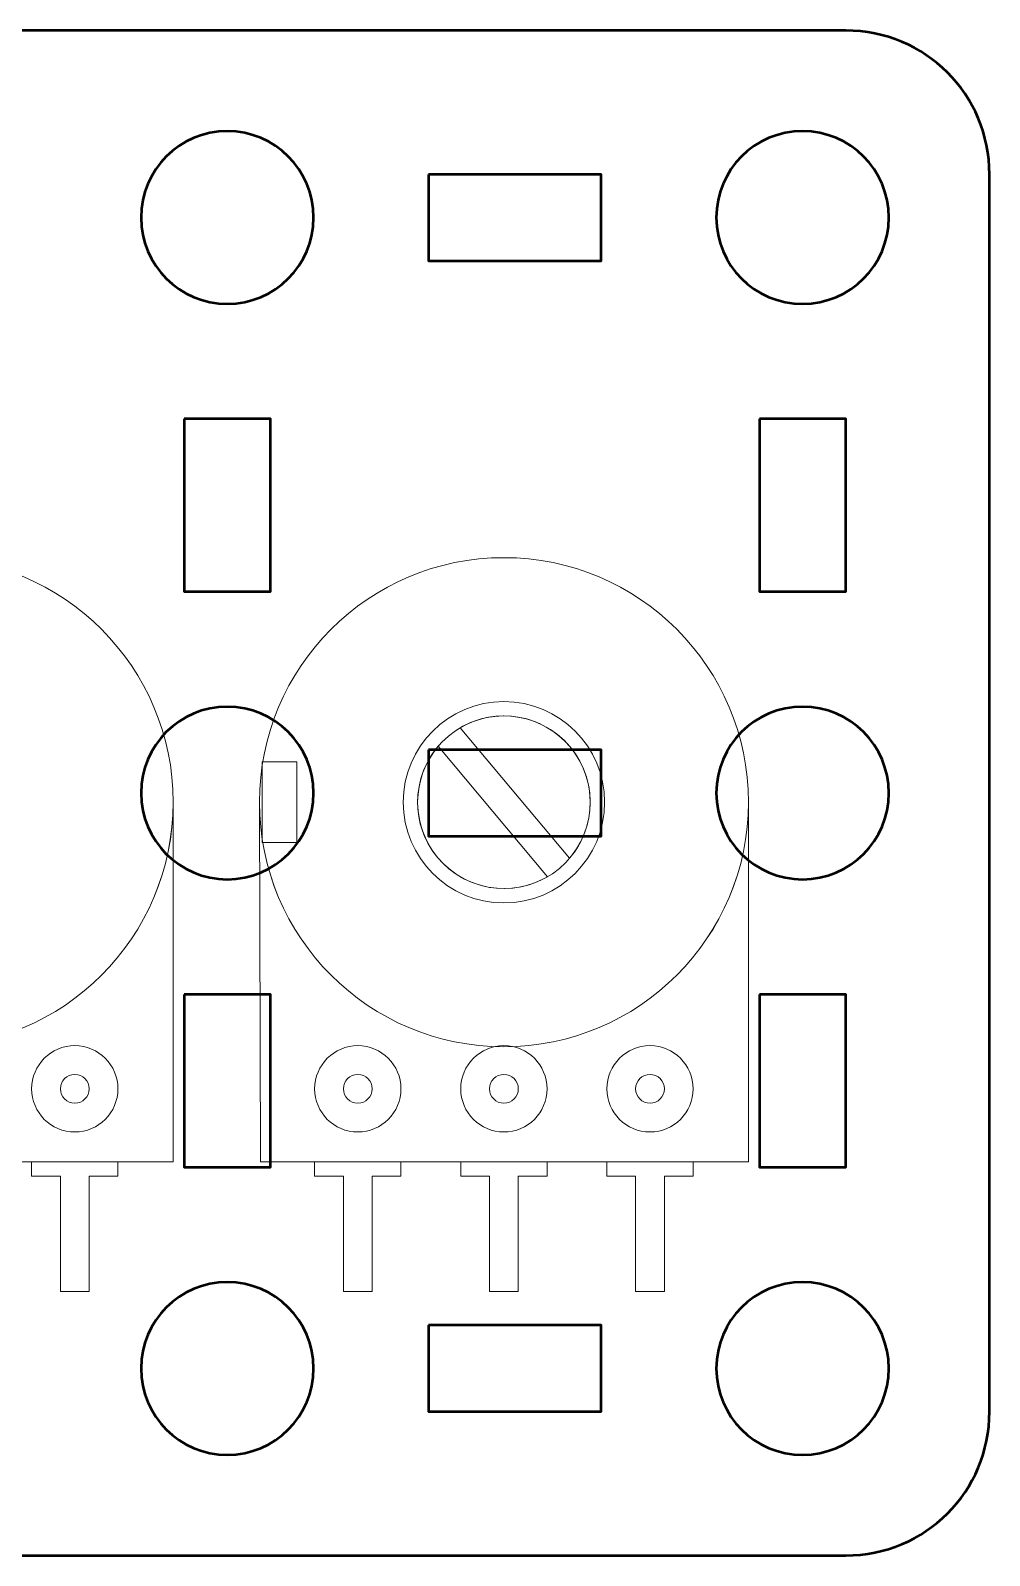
# Model space of a CAD drawing. Header units: centimetres. Extents: x -64.7 to 31.2, y -38.5 to 7.
# Drawn here: x -10.18 to -6.85, y -3.5 to 1.8 of the extents above; entities that cross this region are included whole.
import ezdxf

# ---------------------------------------------------------------- set-up
doc = ezdxf.new("R2010")
doc.units = ezdxf.units.CM
doc.header["$MEASUREMENT"] = 0
doc.layers.add('Layer 1', color=7, linetype='Continuous')

msp = doc.modelspace()

# ---------------------------------------------------------------- linework, layer by layer
at = {"layer": 'Layer 1', "color": 250, "lineweight": 20}
msp.add_lwpolyline([(-9.37831, -1.02213), (-9.25831, -1.02213), (-9.25831, -0.74213), (-9.37831, -0.74213), (-9.37831, -1.02213)], close=True, dxfattribs=at)
at = {"layer": 'Layer 1', "color": 142, "lineweight": 20}
for centre, major_axis in [((-10.5383, -0.88213), (0, 0.85)), ((-8.5383, -0.88213), (0, 0.85)), ((-8.5383, -0.88213), (0, 0.35))]:
    msp.add_ellipse(centre, major_axis=major_axis, ratio=1, dxfattribs=at)
at = {"layer": 'Layer 1', "color": 250, "lineweight": 20}
msp.add_ellipse((-8.53831, -0.88213), major_axis=(0, 0.35), ratio=1, dxfattribs=at)
at = {"layer": 'Layer 1', "lineweight": 53}
for points, knots in [([(-13.64992, 1.80002), (-13.64992, 1.80002), (-7.34995, 1.80002), (-7.34995, 1.80002), (-7.34995, 1.80002), (-7.07298, 1.80002), (-6.84999, 1.57693), (-6.84999, 1.29993), (-6.84999, 1.29993), (-6.84999, 1.29993), (-6.84999, -2.99993), (-6.84999, -2.99993), (-6.84999, -2.99993), (-6.84999, -3.27707), (-7.07298, -3.50003), (-7.34995, -3.50003), (-7.34995, -3.50003), (-7.34995, -3.50003), (-13.64992, -3.50003), (-13.64992, -3.50003), (-13.64992, -3.50003), (-13.92692, -3.50003), (-14.15001, -3.27707), (-14.15001, -2.99993), (-14.15001, -2.99993), (-14.15001, -2.99993), (-14.15001, 1.29993), (-14.15001, 1.29993), (-14.15001, 1.29993), (-14.15001, 1.57693), (-13.92692, 1.80002), (-13.64992, 1.80002)], [0, 0, 0, 0, 0.125, 0.125, 0.125, 0.125, 0.25, 0.25, 0.25, 0.25, 0.375, 0.375, 0.375, 0.375, 0.5, 0.5, 0.5, 0.5, 0.625, 0.625, 0.625, 0.625, 0.75, 0.75, 0.75, 0.75, 0.875, 0.875, 0.875, 0.875, 1, 1, 1, 1]), ([(-9.19999, 1.14999), (-9.19999, 0.98422), (-9.33432, 0.84999), (-9.49999, 0.84999), (-9.49999, 0.84999), (-9.66562, 0.84999), (-9.79999, 0.98422), (-9.79999, 1.14999), (-9.79999, 1.14999), (-9.79999, 1.31566), (-9.66562, 1.45), (-9.49999, 1.45), (-9.49999, 1.45), (-9.33432, 1.45), (-9.19999, 1.31566), (-9.19999, 1.14999)], [0, 0, 0, 0, 0.25, 0.25, 0.25, 0.25, 0.5, 0.5, 0.5, 0.5, 0.75, 0.75, 0.75, 0.75, 1, 1, 1, 1]), ([(-7.20002, 1.14999), (-7.20002, 0.98422), (-7.33425, 0.84999), (-7.50002, 0.84999), (-7.50002, 0.84999), (-7.66569, 0.84999), (-7.80002, 0.98422), (-7.80002, 1.14999), (-7.80002, 1.14999), (-7.80002, 1.31566), (-7.66569, 1.45), (-7.50002, 1.45), (-7.50002, 1.45), (-7.33425, 1.45), (-7.20002, 1.31566), (-7.20002, 1.14999)], [0, 0, 0, 0, 0.25, 0.25, 0.25, 0.25, 0.5, 0.5, 0.5, 0.5, 0.75, 0.75, 0.75, 0.75, 1, 1, 1, 1]), ([(-8.79994, 1.29993), (-8.79994, 1.29993), (-8.19993, 1.29993), (-8.19993, 1.29993), (-8.19993, 1.29993), (-8.19993, 1.29993), (-8.19993, 0.99992), (-8.19993, 0.99992), (-8.19993, 0.99992), (-8.19993, 0.99992), (-8.79994, 0.99992), (-8.79994, 0.99992), (-8.79994, 0.99992), (-8.79994, 0.99992), (-8.79994, 1.29993), (-8.79994, 1.29993)], [0, 0, 0, 0, 0.25, 0.25, 0.25, 0.25, 0.5, 0.5, 0.5, 0.5, 0.75, 0.75, 0.75, 0.75, 1, 1, 1, 1]), ([(-9.65006, 0.44998), (-9.65006, 0.44998), (-9.35006, 0.44998), (-9.35006, 0.44998), (-9.35006, 0.44998), (-9.35006, 0.44998), (-9.35006, -0.15003), (-9.35006, -0.15003), (-9.35006, -0.15003), (-9.35006, -0.15003), (-9.65006, -0.15003), (-9.65006, -0.15003), (-9.65006, -0.15003), (-9.65006, -0.15003), (-9.65006, 0.44998), (-9.65006, 0.44998)], [0, 0, 0, 0, 0.25, 0.25, 0.25, 0.25, 0.5, 0.5, 0.5, 0.5, 0.75, 0.75, 0.75, 0.75, 1, 1, 1, 1]), ([(-7.64995, 0.44998), (-7.64995, 0.44998), (-7.34995, 0.44998), (-7.34995, 0.44998), (-7.34995, 0.44998), (-7.34995, 0.44998), (-7.34995, -0.15003), (-7.34995, -0.15003), (-7.34995, -0.15003), (-7.34995, -0.15003), (-7.64995, -0.15003), (-7.64995, -0.15003), (-7.64995, -0.15003), (-7.64995, -0.15003), (-7.64995, 0.44998), (-7.64995, 0.44998)], [0, 0, 0, 0, 0.25, 0.25, 0.25, 0.25, 0.5, 0.5, 0.5, 0.5, 0.75, 0.75, 0.75, 0.75, 1, 1, 1, 1]), ([(-9.19999, -0.85008), (-9.19999, -1.01571), (-9.33432, -1.15008), (-9.49999, -1.15008), (-9.49999, -1.15008), (-9.66562, -1.15008), (-9.79999, -1.01571), (-9.79999, -0.85008), (-9.79999, -0.85008), (-9.79999, -0.68431), (-9.66562, -0.55008), (-9.49999, -0.55008), (-9.49999, -0.55008), (-9.33432, -0.55008), (-9.19999, -0.68431), (-9.19999, -0.85008)], [0, 0, 0, 0, 0.25, 0.25, 0.25, 0.25, 0.5, 0.5, 0.5, 0.5, 0.75, 0.75, 0.75, 0.75, 1, 1, 1, 1]), ([(-7.20002, -0.85008), (-7.20002, -1.01571), (-7.33425, -1.15008), (-7.50002, -1.15008), (-7.50002, -1.15008), (-7.66569, -1.15008), (-7.80002, -1.01571), (-7.80002, -0.85008), (-7.80002, -0.85008), (-7.80002, -0.68431), (-7.66569, -0.55008), (-7.50002, -0.55008), (-7.50002, -0.55008), (-7.33425, -0.55008), (-7.20002, -0.68431), (-7.20002, -0.85008)], [0, 0, 0, 0, 0.25, 0.25, 0.25, 0.25, 0.5, 0.5, 0.5, 0.5, 0.75, 0.75, 0.75, 0.75, 1, 1, 1, 1]), ([(-8.79994, -0.70001), (-8.79994, -0.70001), (-8.19993, -0.70001), (-8.19993, -0.70001), (-8.19993, -0.70001), (-8.19993, -0.70001), (-8.19993, -1.00001), (-8.19993, -1.00001), (-8.19993, -1.00001), (-8.19993, -1.00001), (-8.79994, -1.00001), (-8.79994, -1.00001), (-8.79994, -1.00001), (-8.79994, -1.00001), (-8.79994, -0.70001), (-8.79994, -0.70001)], [0, 0, 0, 0, 0.25, 0.25, 0.25, 0.25, 0.5, 0.5, 0.5, 0.5, 0.75, 0.75, 0.75, 0.75, 1, 1, 1, 1]), ([(-9.65006, -1.54999), (-9.65006, -1.54999), (-9.35006, -1.54999), (-9.35006, -1.54999), (-9.35006, -1.54999), (-9.35006, -1.54999), (-9.35006, -2.14998), (-9.35006, -2.14998), (-9.35006, -2.14998), (-9.35006, -2.14998), (-9.65006, -2.14998), (-9.65006, -2.14998), (-9.65006, -2.14998), (-9.65006, -2.14998), (-9.65006, -1.54999), (-9.65006, -1.54999)], [0, 0, 0, 0, 0.25, 0.25, 0.25, 0.25, 0.5, 0.5, 0.5, 0.5, 0.75, 0.75, 0.75, 0.75, 1, 1, 1, 1]), ([(-7.64995, -1.54999), (-7.64995, -1.54999), (-7.34995, -1.54999), (-7.34995, -1.54999), (-7.34995, -1.54999), (-7.34995, -1.54999), (-7.34995, -2.14998), (-7.34995, -2.14998), (-7.34995, -2.14998), (-7.34995, -2.14998), (-7.64995, -2.14998), (-7.64995, -2.14998), (-7.64995, -2.14998), (-7.64995, -2.14998), (-7.64995, -1.54999), (-7.64995, -1.54999)], [0, 0, 0, 0, 0.25, 0.25, 0.25, 0.25, 0.5, 0.5, 0.5, 0.5, 0.75, 0.75, 0.75, 0.75, 1, 1, 1, 1]), ([(-9.19999, -2.85), (-9.19999, -3.01567), (-9.33432, -3.15), (-9.49999, -3.15), (-9.49999, -3.15), (-9.66562, -3.15), (-9.79999, -3.01567), (-9.79999, -2.85), (-9.79999, -2.85), (-9.79999, -2.68437), (-9.66562, -2.55), (-9.49999, -2.55), (-9.49999, -2.55), (-9.33432, -2.55), (-9.19999, -2.68437), (-9.19999, -2.85)], [0, 0, 0, 0, 0.25, 0.25, 0.25, 0.25, 0.5, 0.5, 0.5, 0.5, 0.75, 0.75, 0.75, 0.75, 1, 1, 1, 1]), ([(-7.20002, -2.85), (-7.20002, -3.01567), (-7.33425, -3.15), (-7.50002, -3.15), (-7.50002, -3.15), (-7.66569, -3.15), (-7.80002, -3.01567), (-7.80002, -2.85), (-7.80002, -2.85), (-7.80002, -2.68437), (-7.66569, -2.55), (-7.50002, -2.55), (-7.50002, -2.55), (-7.33425, -2.55), (-7.20002, -2.68437), (-7.20002, -2.85)], [0, 0, 0, 0, 0.25, 0.25, 0.25, 0.25, 0.5, 0.5, 0.5, 0.5, 0.75, 0.75, 0.75, 0.75, 1, 1, 1, 1]), ([(-8.79994, -2.69993), (-8.79994, -2.69993), (-8.19993, -2.69993), (-8.19993, -2.69993), (-8.19993, -2.69993), (-8.19993, -2.69993), (-8.19993, -2.99993), (-8.19993, -2.99993), (-8.19993, -2.99993), (-8.19993, -2.99993), (-8.79994, -2.99993), (-8.79994, -2.99993), (-8.79994, -2.99993), (-8.79994, -2.99993), (-8.79994, -2.69993), (-8.79994, -2.69993)], [0, 0, 0, 0, 0.25, 0.25, 0.25, 0.25, 0.5, 0.5, 0.5, 0.5, 0.75, 0.75, 0.75, 0.75, 1, 1, 1, 1])]:
    msp.add_open_spline(points, degree=3, knots=knots, dxfattribs=at)
at = {"layer": 'Layer 1', "color": 142, "lineweight": 20}
for points, knots in [([(-8.73113, -0.65232), (-8.60423, -0.54583), (-8.41497, -0.56239), (-8.30849, -0.68929), (-8.30849, -0.68929), (-8.202, -0.8162), (-8.21856, -1.00546), (-8.34546, -1.11194), (-8.34546, -1.11194), (-8.47236, -1.21843), (-8.66163, -1.20187), (-8.76811, -1.07497), (-8.76811, -1.07497), (-8.8746, -0.94807), (-8.85804, -0.7588), (-8.73113, -0.65232)], [0, 0, 0, 0, 0.25, 0.25, 0.25, 0.25, 0.5, 0.5, 0.5, 0.5, 0.75, 0.75, 0.75, 0.75, 1, 1, 1, 1]), ([(-8.69016, -0.62338), (-8.56618, -0.55043), (-8.40402, -0.57544), (-8.30848, -0.68929), (-8.30848, -0.68929), (-8.21295, -0.80315), (-8.21647, -0.96718), (-8.30985, -1.07662), (-8.30985, -1.07662), (-8.30985, -1.07662), (-8.69016, -0.62338), (-8.69016, -0.62338)], [0, 0, 0, 0, 0.3333333, 0.3333333, 0.3333333, 0.3333333, 0.6666667, 0.6666667, 0.6666667, 0.6666667, 1, 1, 1, 1]), ([(-8.38646, -1.14089), (-8.51044, -1.21383), (-8.67258, -1.18882), (-8.76811, -1.07497), (-8.76811, -1.07497), (-8.86364, -0.96112), (-8.86012, -0.7971), (-8.76676, -0.68766), (-8.76676, -0.68766), (-8.76676, -0.68766), (-8.38646, -1.14089), (-8.38646, -1.14089)], [0, 0, 0, 0, 0.3333333, 0.3333333, 0.3333333, 0.3333333, 0.6666667, 0.6666667, 0.6666667, 0.6666667, 1, 1, 1, 1]), ([(-9.6883, -0.88213), (-9.6883, -0.88213), (-9.6883, -2.13212), (-9.6883, -2.13212), (-9.6883, -2.13212), (-9.6883, -2.13212), (-11.38471, -2.13213), (-11.38471, -2.13213), (-11.38471, -2.13213), (-11.38471, -2.13213), (-11.3883, -0.88213), (-11.3883, -0.88213), (-11.3883, -0.88213), (-11.3883, -1.3515), (-11.00767, -1.73213), (-10.5383, -1.73213), (-10.5383, -1.73213), (-10.06894, -1.73213), (-9.6883, -1.3515), (-9.6883, -0.88213)], [0, 0, 0, 0, 0.2, 0.2, 0.2, 0.2, 0.4, 0.4, 0.4, 0.4, 0.6, 0.6, 0.6, 0.6, 0.8, 0.8, 0.8, 0.8, 1, 1, 1, 1]), ([(-7.6883, -0.88213), (-7.6883, -0.88213), (-7.6883, -2.13212), (-7.6883, -2.13212), (-7.6883, -2.13212), (-7.6883, -2.13212), (-9.38471, -2.13213), (-9.38471, -2.13213), (-9.38471, -2.13213), (-9.38471, -2.13213), (-9.3883, -0.88213), (-9.3883, -0.88213), (-9.3883, -0.88213), (-9.3883, -1.3515), (-9.00767, -1.73213), (-8.5383, -1.73213), (-8.5383, -1.73213), (-8.06894, -1.73213), (-7.6883, -1.3515), (-7.6883, -0.88213)], [0, 0, 0, 0, 0.2, 0.2, 0.2, 0.2, 0.4, 0.4, 0.4, 0.4, 0.6, 0.6, 0.6, 0.6, 0.8, 0.8, 0.8, 0.8, 1, 1, 1, 1]), ([(-10.03031, -1.72813), (-9.94747, -1.72813), (-9.88031, -1.79529), (-9.88031, -1.87813), (-9.88031, -1.87813), (-9.88031, -1.96097), (-9.94747, -2.02813), (-10.03031, -2.02813), (-10.03031, -2.02813), (-10.11315, -2.02813), (-10.18031, -1.96097), (-10.18031, -1.87813), (-10.18031, -1.87813), (-10.18031, -1.79529), (-10.11315, -1.72813), (-10.03031, -1.72813)], [0, 0, 0, 0, 0.25, 0.25, 0.25, 0.25, 0.5, 0.5, 0.5, 0.5, 0.75, 0.75, 0.75, 0.75, 1, 1, 1, 1]), ([(-9.04631, -1.72813), (-8.96347, -1.72813), (-8.89631, -1.79529), (-8.89631, -1.87813), (-8.89631, -1.87813), (-8.89631, -1.96097), (-8.96347, -2.02813), (-9.04631, -2.02813), (-9.04631, -2.02813), (-9.12915, -2.02813), (-9.19631, -1.96097), (-9.19631, -1.87813), (-9.19631, -1.87813), (-9.19631, -1.79529), (-9.12915, -1.72813), (-9.04631, -1.72813)], [0, 0, 0, 0, 0.25, 0.25, 0.25, 0.25, 0.5, 0.5, 0.5, 0.5, 0.75, 0.75, 0.75, 0.75, 1, 1, 1, 1]), ([(-8.53831, -1.72813), (-8.45547, -1.72813), (-8.38831, -1.79529), (-8.38831, -1.87813), (-8.38831, -1.87813), (-8.38831, -1.96097), (-8.45547, -2.02813), (-8.53831, -2.02813), (-8.53831, -2.02813), (-8.62115, -2.02813), (-8.68831, -1.96097), (-8.68831, -1.87813), (-8.68831, -1.87813), (-8.68831, -1.79529), (-8.62115, -1.72813), (-8.53831, -1.72813)], [0, 0, 0, 0, 0.25, 0.25, 0.25, 0.25, 0.5, 0.5, 0.5, 0.5, 0.75, 0.75, 0.75, 0.75, 1, 1, 1, 1]), ([(-8.03031, -1.72813), (-7.94747, -1.72813), (-7.88031, -1.79529), (-7.88031, -1.87813), (-7.88031, -1.87813), (-7.88031, -1.96097), (-7.94747, -2.02813), (-8.03031, -2.02813), (-8.03031, -2.02813), (-8.11315, -2.02813), (-8.18031, -1.96097), (-8.18031, -1.87813), (-8.18031, -1.87813), (-8.18031, -1.79529), (-8.11315, -1.72813), (-8.03031, -1.72813)], [0, 0, 0, 0, 0.25, 0.25, 0.25, 0.25, 0.5, 0.5, 0.5, 0.5, 0.75, 0.75, 0.75, 0.75, 1, 1, 1, 1]), ([(-10.03031, -1.82813), (-10.00271, -1.82813), (-9.98031, -1.85053), (-9.98031, -1.87813), (-9.98031, -1.87813), (-9.98031, -1.90573), (-10.00271, -1.92813), (-10.03031, -1.92813), (-10.03031, -1.92813), (-10.05791, -1.92813), (-10.08031, -1.90573), (-10.08031, -1.87813), (-10.08031, -1.87813), (-10.08031, -1.85053), (-10.05791, -1.82813), (-10.03031, -1.82813)], [0, 0, 0, 0, 0.25, 0.25, 0.25, 0.25, 0.5, 0.5, 0.5, 0.5, 0.75, 0.75, 0.75, 0.75, 1, 1, 1, 1]), ([(-10.03031, -1.82813), (-10.0027, -1.82813), (-9.98031, -1.85052), (-9.98031, -1.87813), (-9.98031, -1.87813), (-9.98031, -1.90574), (-10.0027, -1.92813), (-10.03031, -1.92813), (-10.03031, -1.92813), (-10.05792, -1.92813), (-10.08031, -1.90574), (-10.08031, -1.87813), (-10.08031, -1.87813), (-10.08031, -1.85052), (-10.05792, -1.82813), (-10.03031, -1.82813)], [0, 0, 0, 0, 0.25, 0.25, 0.25, 0.25, 0.5, 0.5, 0.5, 0.5, 0.75, 0.75, 0.75, 0.75, 1, 1, 1, 1]), ([(-9.04631, -1.82813), (-9.01871, -1.82813), (-8.99631, -1.85053), (-8.99631, -1.87813), (-8.99631, -1.87813), (-8.99631, -1.90573), (-9.01871, -1.92813), (-9.04631, -1.92813), (-9.04631, -1.92813), (-9.07391, -1.92813), (-9.09631, -1.90573), (-9.09631, -1.87813), (-9.09631, -1.87813), (-9.09631, -1.85053), (-9.07391, -1.82813), (-9.04631, -1.82813)], [0, 0, 0, 0, 0.25, 0.25, 0.25, 0.25, 0.5, 0.5, 0.5, 0.5, 0.75, 0.75, 0.75, 0.75, 1, 1, 1, 1]), ([(-9.04631, -1.82813), (-9.0187, -1.82813), (-8.99631, -1.85052), (-8.99631, -1.87813), (-8.99631, -1.87813), (-8.99631, -1.90574), (-9.0187, -1.92813), (-9.04631, -1.92813), (-9.04631, -1.92813), (-9.07392, -1.92813), (-9.09631, -1.90574), (-9.09631, -1.87813), (-9.09631, -1.87813), (-9.09631, -1.85052), (-9.07392, -1.82813), (-9.04631, -1.82813)], [0, 0, 0, 0, 0.25, 0.25, 0.25, 0.25, 0.5, 0.5, 0.5, 0.5, 0.75, 0.75, 0.75, 0.75, 1, 1, 1, 1]), ([(-8.53831, -1.82813), (-8.51071, -1.82813), (-8.48831, -1.85053), (-8.48831, -1.87813), (-8.48831, -1.87813), (-8.48831, -1.90573), (-8.51071, -1.92813), (-8.53831, -1.92813), (-8.53831, -1.92813), (-8.56591, -1.92813), (-8.58831, -1.90573), (-8.58831, -1.87813), (-8.58831, -1.87813), (-8.58831, -1.85053), (-8.56591, -1.82813), (-8.53831, -1.82813)], [0, 0, 0, 0, 0.25, 0.25, 0.25, 0.25, 0.5, 0.5, 0.5, 0.5, 0.75, 0.75, 0.75, 0.75, 1, 1, 1, 1]), ([(-8.53831, -1.82813), (-8.5107, -1.82813), (-8.48831, -1.85052), (-8.48831, -1.87813), (-8.48831, -1.87813), (-8.48831, -1.90574), (-8.5107, -1.92813), (-8.53831, -1.92813), (-8.53831, -1.92813), (-8.56592, -1.92813), (-8.58831, -1.90574), (-8.58831, -1.87813), (-8.58831, -1.87813), (-8.58831, -1.85052), (-8.56592, -1.82813), (-8.53831, -1.82813)], [0, 0, 0, 0, 0.25, 0.25, 0.25, 0.25, 0.5, 0.5, 0.5, 0.5, 0.75, 0.75, 0.75, 0.75, 1, 1, 1, 1]), ([(-8.03031, -1.82813), (-8.00271, -1.82813), (-7.98031, -1.85053), (-7.98031, -1.87813), (-7.98031, -1.87813), (-7.98031, -1.90573), (-8.00271, -1.92813), (-8.03031, -1.92813), (-8.03031, -1.92813), (-8.05791, -1.92813), (-8.08031, -1.90573), (-8.08031, -1.87813), (-8.08031, -1.87813), (-8.08031, -1.85053), (-8.05791, -1.82813), (-8.03031, -1.82813)], [0, 0, 0, 0, 0.25, 0.25, 0.25, 0.25, 0.5, 0.5, 0.5, 0.5, 0.75, 0.75, 0.75, 0.75, 1, 1, 1, 1]), ([(-8.03031, -1.82813), (-8.0027, -1.82813), (-7.98031, -1.85052), (-7.98031, -1.87813), (-7.98031, -1.87813), (-7.98031, -1.90574), (-8.0027, -1.92813), (-8.03031, -1.92813), (-8.03031, -1.92813), (-8.05792, -1.92813), (-8.08031, -1.90574), (-8.08031, -1.87813), (-8.08031, -1.87813), (-8.08031, -1.85052), (-8.05792, -1.82813), (-8.03031, -1.82813)], [0, 0, 0, 0, 0.25, 0.25, 0.25, 0.25, 0.5, 0.5, 0.5, 0.5, 0.75, 0.75, 0.75, 0.75, 1, 1, 1, 1]), ([(-10.18031, -2.13213), (-10.18031, -2.13213), (-10.18031, -2.18212), (-10.18031, -2.18212), (-10.18031, -2.18212), (-10.18031, -2.18212), (-10.08031, -2.18212), (-10.08031, -2.18212), (-10.08031, -2.18212), (-10.08031, -2.18212), (-10.08031, -2.58212), (-10.08031, -2.58212), (-10.08031, -2.58212), (-10.08031, -2.58212), (-9.98031, -2.58212), (-9.98031, -2.58212), (-9.98031, -2.58212), (-9.98031, -2.58212), (-9.98031, -2.18212), (-9.98031, -2.18212), (-9.98031, -2.18212), (-9.98031, -2.18212), (-9.88031, -2.18212), (-9.88031, -2.18212), (-9.88031, -2.18212), (-9.88031, -2.18212), (-9.88031, -2.13213), (-9.88031, -2.13213), (-9.88031, -2.13213), (-9.88031, -2.13213), (-10.18031, -2.13213), (-10.18031, -2.13213)], [0, 0, 0, 0, 0.125, 0.125, 0.125, 0.125, 0.25, 0.25, 0.25, 0.25, 0.375, 0.375, 0.375, 0.375, 0.5, 0.5, 0.5, 0.5, 0.625, 0.625, 0.625, 0.625, 0.75, 0.75, 0.75, 0.75, 0.875, 0.875, 0.875, 0.875, 1, 1, 1, 1]), ([(-9.19631, -2.13213), (-9.19631, -2.13213), (-9.19631, -2.18212), (-9.19631, -2.18212), (-9.19631, -2.18212), (-9.19631, -2.18212), (-9.09631, -2.18212), (-9.09631, -2.18212), (-9.09631, -2.18212), (-9.09631, -2.18212), (-9.09631, -2.58212), (-9.09631, -2.58212), (-9.09631, -2.58212), (-9.09631, -2.58212), (-8.99631, -2.58212), (-8.99631, -2.58212), (-8.99631, -2.58212), (-8.99631, -2.58212), (-8.99631, -2.18212), (-8.99631, -2.18212), (-8.99631, -2.18212), (-8.99631, -2.18212), (-8.89631, -2.18212), (-8.89631, -2.18212), (-8.89631, -2.18212), (-8.89631, -2.18212), (-8.89631, -2.13213), (-8.89631, -2.13213), (-8.89631, -2.13213), (-8.89631, -2.13213), (-9.19631, -2.13213), (-9.19631, -2.13213)], [0, 0, 0, 0, 0.125, 0.125, 0.125, 0.125, 0.25, 0.25, 0.25, 0.25, 0.375, 0.375, 0.375, 0.375, 0.5, 0.5, 0.5, 0.5, 0.625, 0.625, 0.625, 0.625, 0.75, 0.75, 0.75, 0.75, 0.875, 0.875, 0.875, 0.875, 1, 1, 1, 1]), ([(-8.68831, -2.13213), (-8.68831, -2.13213), (-8.68831, -2.18212), (-8.68831, -2.18212), (-8.68831, -2.18212), (-8.68831, -2.18212), (-8.58831, -2.18212), (-8.58831, -2.18212), (-8.58831, -2.18212), (-8.58831, -2.18212), (-8.58831, -2.58212), (-8.58831, -2.58212), (-8.58831, -2.58212), (-8.58831, -2.58212), (-8.48831, -2.58212), (-8.48831, -2.58212), (-8.48831, -2.58212), (-8.48831, -2.58212), (-8.48831, -2.18212), (-8.48831, -2.18212), (-8.48831, -2.18212), (-8.48831, -2.18212), (-8.38831, -2.18212), (-8.38831, -2.18212), (-8.38831, -2.18212), (-8.38831, -2.18212), (-8.38831, -2.13213), (-8.38831, -2.13213), (-8.38831, -2.13213), (-8.38831, -2.13213), (-8.68831, -2.13213), (-8.68831, -2.13213)], [0, 0, 0, 0, 0.125, 0.125, 0.125, 0.125, 0.25, 0.25, 0.25, 0.25, 0.375, 0.375, 0.375, 0.375, 0.5, 0.5, 0.5, 0.5, 0.625, 0.625, 0.625, 0.625, 0.75, 0.75, 0.75, 0.75, 0.875, 0.875, 0.875, 0.875, 1, 1, 1, 1]), ([(-8.18031, -2.13213), (-8.18031, -2.13213), (-8.18031, -2.18212), (-8.18031, -2.18212), (-8.18031, -2.18212), (-8.18031, -2.18212), (-8.08031, -2.18212), (-8.08031, -2.18212), (-8.08031, -2.18212), (-8.08031, -2.18212), (-8.08031, -2.58212), (-8.08031, -2.58212), (-8.08031, -2.58212), (-8.08031, -2.58212), (-7.98031, -2.58212), (-7.98031, -2.58212), (-7.98031, -2.58212), (-7.98031, -2.58212), (-7.98031, -2.18212), (-7.98031, -2.18212), (-7.98031, -2.18212), (-7.98031, -2.18212), (-7.88031, -2.18212), (-7.88031, -2.18212), (-7.88031, -2.18212), (-7.88031, -2.18212), (-7.88031, -2.13213), (-7.88031, -2.13213), (-7.88031, -2.13213), (-7.88031, -2.13213), (-8.18031, -2.13213), (-8.18031, -2.13213)], [0, 0, 0, 0, 0.125, 0.125, 0.125, 0.125, 0.25, 0.25, 0.25, 0.25, 0.375, 0.375, 0.375, 0.375, 0.5, 0.5, 0.5, 0.5, 0.625, 0.625, 0.625, 0.625, 0.75, 0.75, 0.75, 0.75, 0.875, 0.875, 0.875, 0.875, 1, 1, 1, 1])]:
    msp.add_open_spline(points, degree=3, knots=knots, dxfattribs=at)

doc.saveas('drawing.dxf')
